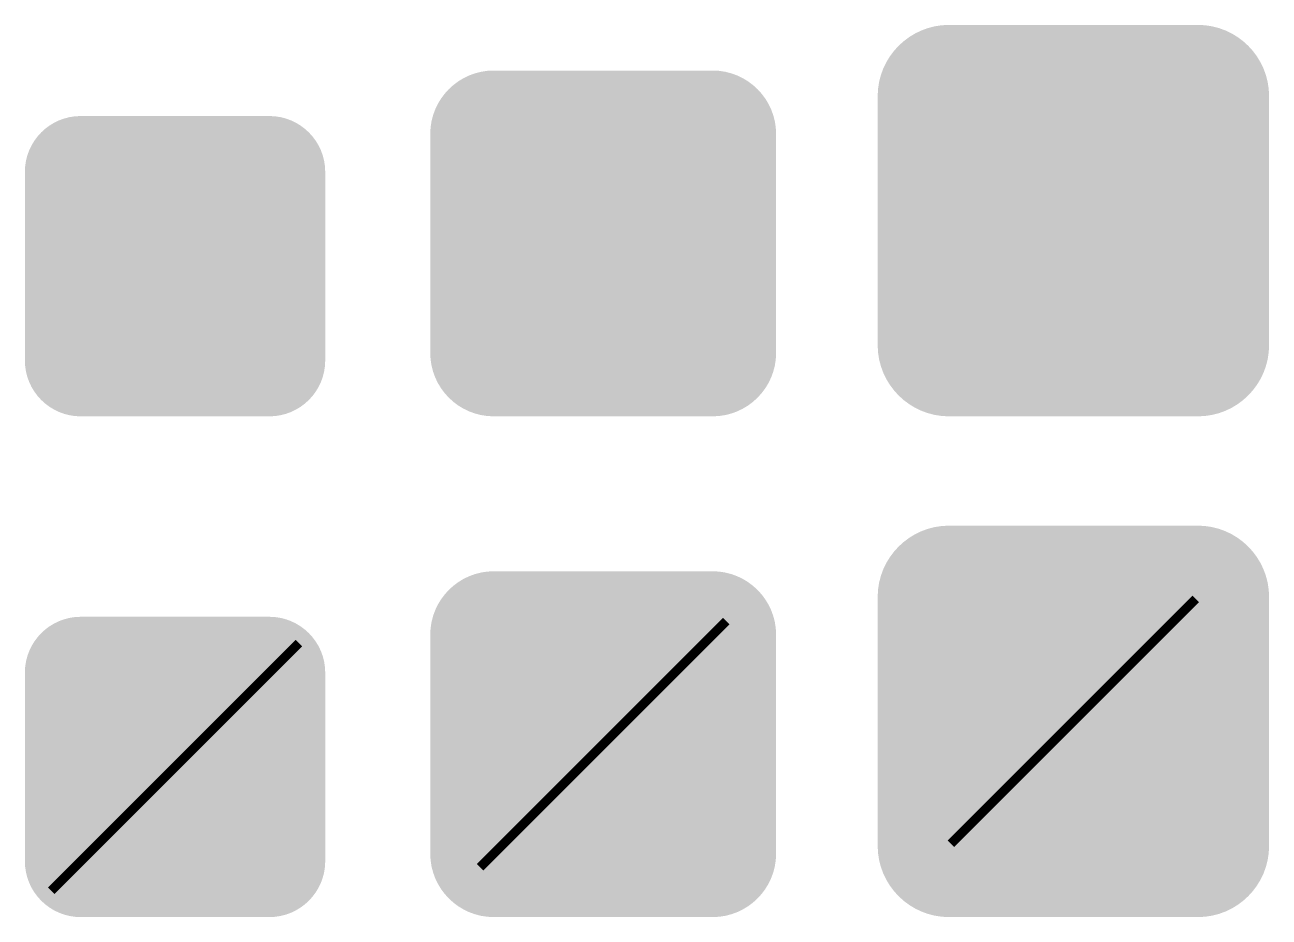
# Model space of a CAD drawing. Header units: millimetres. Extents: x 5277 to 6029, y 2052 to 2709.
# Drawn here: x 5376 to 5403.33, y 2579.63 to 2599.23 of the extents above; entities that cross this region are included whole.
import ezdxf

# ---------------------------------------------------------------- set-up
doc = ezdxf.new("R2010")
doc.units = ezdxf.units.MM
doc.layers.add('Health', color=7, linetype='CONTINUOUS', true_color=0x000000)

# ---------------------------------------------------------------- blocks, each defined once
blk = doc.blocks.new('602010404_рек_мз')
at = {"layer": 'Health', "linetype": 'Continuous'}
h = blk.add_hatch(color=256, dxfattribs=at)
edge = h.paths.add_edge_path()
edge.add_spline(control_points=[(0, 0), (0, 0.675), (0.55, 1.225), (1.225, 1.225)], knot_values=[-1, -1, -1, -1, 0, 0, 0, 0], degree=3, periodic=0)
edge.add_line((1.225, 1.225), (5.372, 1.225))
edge.add_spline(control_points=[(5.372, 1.225), (6.047, 1.225), (6.598, 0.675), (6.598, 0)], knot_values=[-1, -1, -1, -1, 0, 0, 0, 0], degree=3, periodic=0)
edge.add_line((6.598, 0), (6.598, -4.147))
edge.add_spline(control_points=[(6.598, -4.147), (6.598, -4.822), (6.047, -5.372), (5.372, -5.372)], knot_values=[-1, -1, -1, -1, 0, 0, 0, 0], degree=3, periodic=0)
edge.add_line((5.372, -5.372), (1.225, -5.372))
edge.add_spline(control_points=[(1.225, -5.372), (0.55, -5.372), (0, -4.822), (0, -4.147)], knot_values=[-1, -1, -1, -1, 0, 0, 0, 0], degree=3, periodic=0)
edge.add_line((0, -4.147), (0, 0))
edge = h.paths.add_edge_path(flags=16)
edge.add_spline(control_points=[(0.313, -4.147), (0.313, -4.652), (0.72, -5.059), (1.225, -5.059)], knot_values=[-1, -1, -1, -1, 0, 0, 0, 0], degree=3, periodic=0)
edge.add_line((1.225, -5.059), (5.372, -5.059))
edge.add_spline(control_points=[(5.372, -5.059), (5.878, -5.059), (6.285, -4.652), (6.285, -4.147)], knot_values=[-1, -1, -1, -1, 0, 0, 0, 0], degree=3, periodic=0)
edge.add_line((6.285, -4.147), (6.285, 0))
edge.add_spline(control_points=[(6.285, 0), (6.285, 0.505), (5.878, 0.912), (5.372, 0.912)], knot_values=[-1, -1, -1, -1, 0, 0, 0, 0], degree=3, periodic=0)
edge.add_line((5.372, 0.912), (1.225, 0.912))
edge.add_spline(control_points=[(1.225, 0.912), (0.72, 0.912), (0.313, 0.505), (0.313, 0)], knot_values=[-1, -1, -1, -1, 0, 0, 0, 0], degree=3, periodic=0)
edge.add_line((0.313, 0), (0.313, -4.147))
at = {"layer": 'Health', "linetype": 'Continuous', "true_color": 0xffff00}
h = blk.add_hatch(color=2, dxfattribs=at)
edge = h.paths.add_edge_path()
edge.add_line((0.313, 0), (0.313, -4.147))
edge.add_spline(control_points=[(0.313, -4.147), (0.313, -4.652), (0.72, -5.059), (1.225, -5.059)], knot_values=[-1, -1, -1, -1, 0, 0, 0, 0], degree=3, periodic=0)
edge.add_line((1.225, -5.059), (5.372, -5.059))
edge.add_spline(control_points=[(5.372, -5.059), (5.878, -5.059), (6.285, -4.652), (6.285, -4.147)], knot_values=[-1, -1, -1, -1, 0, 0, 0, 0], degree=3, periodic=0)
edge.add_line((6.285, -4.147), (6.285, 0))
edge.add_spline(control_points=[(6.285, 0), (6.285, 0.505), (5.878, 0.912), (5.372, 0.912)], knot_values=[-1, -1, -1, -1, 0, 0, 0, 0], degree=3, periodic=0)
edge.add_line((5.372, 0.912), (1.225, 0.912))
edge.add_spline(control_points=[(1.225, 0.912), (0.72, 0.912), (0.313, 0.505), (0.313, 0)], knot_values=[-1, -1, -1, -1, 0, 0, 0, 0], degree=3, periodic=0)
at = {"layer": 'Health', "linetype": 'Continuous'}
h = blk.add_hatch(color=256, dxfattribs=at)
h.paths.add_polyline_path([(3, -3.507), (3, -2.376), (0.714, -2.368), (0.714, -1.779), (3, -1.771), (3.008, 0.506), (3.589, 0.506), (3.589, -1.779), (5.867, -1.779), (5.867, -2.368), (3.589, -2.368), (3.589, -4.638), (3.008, -4.638)])
h.paths.add_polyline_path([(4.115, -2.895), (5.851, -2.895), (5.875, -2.895), (5.776, -3.205), (5.443, -3.749), (5.207, -3.982), (4.971, -4.216), (4.426, -4.552), (4.115, -4.654)])
h.paths.add_polyline_path([(0.707, -2.895), (0.722, -2.895), (2.466, -2.895), (2.466, -4.654), (2.156, -4.552), (1.61, -4.218), (1.374, -3.986), (1.139, -3.755), (0.805, -3.209)])
h.paths.add_polyline_path([(4.115, 0.522), (4.426, 0.424), (4.971, 0.09), (5.207, -0.146), (5.443, -0.381), (5.776, -0.927), (5.875, -1.237), (4.115, -1.237)])
h.paths.add_polyline_path([(2.466, 0.522), (2.466, 0.498), (2.466, -1.237), (0.707, -1.237), (0.805, -0.927), (1.139, -0.381), (1.374, -0.146), (1.61, 0.09), (2.156, 0.424)])
blk = doc.blocks.new('602010404_рек_рз')
at = {"layer": 'Health', "linetype": 'Continuous'}
h = blk.add_hatch(color=256, dxfattribs=at)
edge = h.paths.add_edge_path()
edge.add_spline(control_points=[(-0.095, -0.169), (-0.095, 0.599), (0.531, 1.225), (1.3, 1.225)], knot_values=[-1, -1, -1, -1, 0, 0, 0, 0], degree=3, periodic=0)
edge.add_line((1.3, 1.225), (6.108, 1.225))
edge.add_spline(control_points=[(6.108, 1.225), (6.877, 1.225), (7.503, 0.599), (7.503, -0.169)], knot_values=[-1, -1, -1, -1, 0, 0, 0, 0], degree=3, periodic=0)
edge.add_line((7.503, -0.169), (7.503, -4.978))
edge.add_spline(control_points=[(7.503, -4.978), (7.503, -5.747), (6.877, -6.372), (6.108, -6.372)], knot_values=[-1, -1, -1, -1, 0, 0, 0, 0], degree=3, periodic=0)
edge.add_line((6.108, -6.372), (1.3, -6.372))
edge.add_spline(control_points=[(1.3, -6.372), (0.531, -6.372), (-0.095, -5.747), (-0.095, -4.978)], knot_values=[-1, -1, -1, -1, 0, 0, 0, 0], degree=3, periodic=0)
edge.add_line((-0.095, -4.978), (-0.095, -0.169))
edge = h.paths.add_edge_path(flags=16)
edge.add_spline(control_points=[(0.218, -4.978), (0.218, -5.577), (0.701, -6.059), (1.3, -6.059)], knot_values=[-1, -1, -1, -1, 0, 0, 0, 0], degree=3, periodic=0)
edge.add_line((1.3, -6.059), (6.108, -6.059))
edge.add_spline(control_points=[(6.108, -6.059), (6.707, -6.059), (7.19, -5.577), (7.19, -4.978)], knot_values=[-1, -1, -1, -1, 0, 0, 0, 0], degree=3, periodic=0)
edge.add_line((7.19, -4.978), (7.19, -0.169))
edge.add_spline(control_points=[(7.19, -0.169), (7.19, 0.43), (6.707, 0.912), (6.108, 0.912)], knot_values=[-1, -1, -1, -1, 0, 0, 0, 0], degree=3, periodic=0)
edge.add_line((6.108, 0.912), (1.3, 0.912))
edge.add_spline(control_points=[(1.3, 0.912), (0.701, 0.912), (0.218, 0.43), (0.218, -0.169)], knot_values=[-1, -1, -1, -1, 0, 0, 0, 0], degree=3, periodic=0)
edge.add_line((0.218, -0.169), (0.218, -4.978))
at = {"layer": 'Health', "linetype": 'Continuous', "true_color": 0xffff00}
h = blk.add_hatch(color=2, dxfattribs=at)
edge = h.paths.add_edge_path()
edge.add_spline(control_points=[(0.218, -4.978), (0.218, -5.577), (0.701, -6.059), (1.3, -6.059)], knot_values=[-1, -1, -1, -1, 0, 0, 0, 0], degree=3, periodic=0)
edge.add_line((1.3, -6.059), (6.108, -6.059))
edge.add_spline(control_points=[(6.108, -6.059), (6.707, -6.059), (7.19, -5.577), (7.19, -4.978)], knot_values=[-1, -1, -1, -1, 0, 0, 0, 0], degree=3, periodic=0)
edge.add_line((7.19, -4.978), (7.19, -0.169))
edge.add_spline(control_points=[(7.19, -0.169), (7.19, 0.43), (6.707, 0.912), (6.108, 0.912)], knot_values=[-1, -1, -1, -1, 0, 0, 0, 0], degree=3, periodic=0)
edge.add_line((6.108, 0.912), (1.3, 0.912))
edge.add_spline(control_points=[(1.3, 0.912), (0.701, 0.912), (0.218, 0.43), (0.218, -0.169)], knot_values=[-1, -1, -1, -1, 0, 0, 0, 0], degree=3, periodic=0)
edge.add_line((0.218, -0.169), (0.218, -4.978))
at = {"layer": 'Health', "linetype": 'Continuous'}
h = blk.add_hatch(color=256, dxfattribs=at)
edge = h.paths.add_edge_path()
edge.add_line((0.426, -0.513), (0.426, -4.634))
edge.add_spline(control_points=[(0.426, -4.634), (0.426, -5.305), (0.973, -5.852), (1.644, -5.852)], knot_values=[0, 0, 0, 0, 1, 1, 1, 1], degree=3, periodic=0)
edge.add_line((1.644, -5.852), (5.765, -5.852))
edge.add_spline(control_points=[(5.765, -5.852), (6.435, -5.852), (6.983, -5.305), (6.983, -4.634)], knot_values=[0, 0, 0, 0, 1, 1, 1, 1], degree=3, periodic=0)
edge.add_line((6.983, -4.634), (6.983, -0.513))
edge.add_spline(control_points=[(6.983, -0.513), (6.983, 0.158), (6.435, 0.705), (5.765, 0.705)], knot_values=[0, 0, 0, 0, 1, 1, 1, 1], degree=3, periodic=0)
edge.add_line((5.765, 0.705), (1.644, 0.705))
edge.add_spline(control_points=[(1.644, 0.705), (0.973, 0.705), (0.426, 0.158), (0.426, -0.513)], knot_values=[0, 0, 0, 0, 1, 1, 1, 1], degree=3, periodic=0)
edge = h.paths.add_edge_path(flags=16)
edge.add_spline(control_points=[(0.737, -4.634), (0.737, -5.136), (1.142, -5.541), (1.644, -5.541)], knot_values=[-1, -1, -1, -1, 0, 0, 0, 0], degree=3, periodic=0)
edge.add_line((1.644, -5.541), (5.765, -5.541))
edge.add_spline(control_points=[(5.765, -5.541), (6.267, -5.541), (6.671, -5.136), (6.671, -4.634)], knot_values=[-1, -1, -1, -1, 0, 0, 0, 0], degree=3, periodic=0)
edge.add_line((6.671, -4.634), (6.671, -0.513))
edge.add_spline(control_points=[(6.671, -0.513), (6.671, -0.011), (6.267, 0.394), (5.765, 0.394)], knot_values=[-1, -1, -1, -1, 0, 0, 0, 0], degree=3, periodic=0)
edge.add_line((5.765, 0.394), (1.644, 0.394))
edge.add_spline(control_points=[(1.644, 0.394), (1.142, 0.394), (0.737, -0.011), (0.737, -0.513)], knot_values=[-1, -1, -1, -1, 0, 0, 0, 0], degree=3, periodic=0)
edge.add_line((0.737, -0.513), (0.737, -4.634))
h = blk.add_hatch(color=256, dxfattribs=at)
h.paths.add_polyline_path([(3.387, -4.02), (3.387, -2.889), (1.101, -2.881), (1.101, -2.292), (3.387, -2.284), (3.395, -0.007), (3.976, -0.007), (3.976, -2.292), (6.253, -2.292), (6.253, -2.881), (3.976, -2.881), (3.976, -5.151), (3.395, -5.151)])
h.paths.add_polyline_path([(4.502, -3.408), (6.238, -3.408), (6.261, -3.408), (6.163, -3.718), (5.829, -4.262), (5.594, -4.495), (5.358, -4.729), (4.812, -5.065), (4.502, -5.167)])
h.paths.add_polyline_path([(1.093, -3.408), (1.109, -3.408), (2.853, -3.408), (2.853, -5.167), (2.542, -5.065), (1.996, -4.731), (1.761, -4.499), (1.525, -4.268), (1.191, -3.722)])
h.paths.add_polyline_path([(4.502, 0.009), (4.812, -0.089), (5.358, -0.423), (5.594, -0.659), (5.829, -0.894), (6.163, -1.44), (6.261, -1.75), (4.502, -1.75)])
h.paths.add_polyline_path([(2.853, 0.009), (2.853, -0.015), (2.853, -1.75), (1.093, -1.75), (1.191, -1.44), (1.525, -0.894), (1.761, -0.659), (1.996, -0.423), (2.542, -0.089)])
blk = doc.blocks.new('602010404_рек_фз')
at = {"layer": 'Health', "linetype": 'Continuous'}
h = blk.add_hatch(color=256, dxfattribs=at)
edge = h.paths.add_edge_path()
edge.add_spline(control_points=[(-0.266, -0.339), (-0.266, 0.523), (0.438, 1.227), (1.3, 1.227)], knot_values=[-1, -1, -1, -1, 0, 0, 0, 0], degree=3, periodic=0)
edge.add_line((1.3, 1.227), (6.769, 1.227))
edge.add_spline(control_points=[(6.769, 1.227), (7.632, 1.227), (8.333, 0.523), (8.333, -0.339)], knot_values=[-1, -1, -1, -1, 0, 0, 0, 0], degree=3, periodic=0)
edge.add_line((8.333, -0.339), (8.333, -5.806))
edge.add_spline(control_points=[(8.333, -5.806), (8.333, -6.669), (7.632, -7.372), (6.769, -7.372)], knot_values=[-1, -1, -1, -1, 0, 0, 0, 0], degree=3, periodic=0)
edge.add_line((6.769, -7.372), (1.3, -7.372))
edge.add_spline(control_points=[(1.3, -7.372), (0.438, -7.372), (-0.266, -6.669), (-0.266, -5.806)], knot_values=[-1, -1, -1, -1, 0, 0, 0, 0], degree=3, periodic=0)
edge.add_line((-0.266, -5.806), (-0.266, -0.339))
edge = h.paths.add_edge_path(flags=16)
edge.add_spline(control_points=[(0.047, -5.806), (0.047, -6.5), (0.606, -7.059), (1.3, -7.059)], knot_values=[-1, -1, -1, -1, 0, 0, 0, 0], degree=3, periodic=0)
edge.add_line((1.3, -7.059), (6.769, -7.059))
edge.add_spline(control_points=[(6.769, -7.059), (7.463, -7.059), (8.022, -6.5), (8.022, -5.806)], knot_values=[-1, -1, -1, -1, 0, 0, 0, 0], degree=3, periodic=0)
edge.add_line((8.022, -5.806), (8.022, -0.339))
edge.add_spline(control_points=[(8.022, -0.339), (8.022, 0.355), (7.463, 0.914), (6.769, 0.914)], knot_values=[-1, -1, -1, -1, 0, 0, 0, 0], degree=3, periodic=0)
edge.add_line((6.769, 0.914), (1.3, 0.914))
edge.add_spline(control_points=[(1.3, 0.914), (0.606, 0.914), (0.047, 0.355), (0.047, -0.339)], knot_values=[-1, -1, -1, -1, 0, 0, 0, 0], degree=3, periodic=0)
edge.add_line((0.047, -0.339), (0.047, -5.806))
at = {"layer": 'Health', "linetype": 'Continuous', "true_color": 0xffff00}
h = blk.add_hatch(color=2, dxfattribs=at)
edge = h.paths.add_edge_path()
edge.add_spline(control_points=[(0.047, -5.806), (0.047, -6.5), (0.606, -7.059), (1.3, -7.059)], knot_values=[-1, -1, -1, -1, 0, 0, 0, 0], degree=3, periodic=0)
edge.add_line((1.3, -7.059), (6.769, -7.059))
edge.add_spline(control_points=[(6.769, -7.059), (7.463, -7.059), (8.022, -6.5), (8.022, -5.806)], knot_values=[-1, -1, -1, -1, 0, 0, 0, 0], degree=3, periodic=0)
edge.add_line((8.022, -5.806), (8.022, -0.339))
edge.add_spline(control_points=[(8.022, -0.339), (8.022, 0.355), (7.463, 0.914), (6.769, 0.914)], knot_values=[-1, -1, -1, -1, 0, 0, 0, 0], degree=3, periodic=0)
edge.add_line((6.769, 0.914), (1.3, 0.914))
edge.add_spline(control_points=[(1.3, 0.914), (0.606, 0.914), (0.047, 0.355), (0.047, -0.339)], knot_values=[-1, -1, -1, -1, 0, 0, 0, 0], degree=3, periodic=0)
edge.add_line((0.047, -0.339), (0.047, -5.806))
at = {"layer": 'Health', "linetype": 'Continuous'}
h = blk.add_hatch(color=256, dxfattribs=at)
edge = h.paths.add_edge_path()
edge.add_line((0.252, -0.679), (0.252, -5.464))
edge.add_spline(control_points=[(0.252, -5.464), (0.252, -6.23), (0.877, -6.854), (1.642, -6.854)], knot_values=[0, 0, 0, 0, 1, 1, 1, 1], degree=3, periodic=0)
edge.add_line((1.642, -6.854), (6.427, -6.854))
edge.add_spline(control_points=[(6.427, -6.854), (7.193, -6.854), (7.815, -6.23), (7.815, -5.464)], knot_values=[0, 0, 0, 0, 1, 1, 1, 1], degree=3, periodic=0)
edge.add_line((7.815, -5.464), (7.815, -0.679))
edge.add_spline(control_points=[(7.815, -0.679), (7.815, 0.086), (7.193, 0.709), (6.427, 0.709)], knot_values=[0, 0, 0, 0, 1, 1, 1, 1], degree=3, periodic=0)
edge.add_line((6.427, 0.709), (1.642, 0.709))
edge.add_spline(control_points=[(1.642, 0.709), (0.877, 0.709), (0.252, 0.086), (0.252, -0.679)], knot_values=[0, 0, 0, 0, 1, 1, 1, 1], degree=3, periodic=0)
edge = h.paths.add_edge_path(flags=16)
edge.add_line((0.565, -0.679), (0.565, -5.464))
edge.add_spline(control_points=[(0.565, -5.464), (0.565, -6.06), (1.046, -6.541), (1.642, -6.541)], knot_values=[-1, -1, -1, -1, 0, 0, 0, 0], degree=3, periodic=0)
edge.add_line((1.642, -6.541), (6.427, -6.541))
edge.add_spline(control_points=[(6.427, -6.541), (7.024, -6.541), (7.502, -6.06), (7.502, -5.464)], knot_values=[-1, -1, -1, -1, 0, 0, 0, 0], degree=3, periodic=0)
edge.add_line((7.502, -5.464), (7.502, -0.679))
edge.add_spline(control_points=[(7.502, -0.679), (7.502, -0.083), (7.024, 0.396), (6.427, 0.396)], knot_values=[-1, -1, -1, -1, 0, 0, 0, 0], degree=3, periodic=0)
edge.add_line((6.427, 0.396), (1.642, 0.396))
edge.add_spline(control_points=[(1.642, 0.396), (1.046, 0.396), (0.565, -0.083), (0.565, -0.679)], knot_values=[-1, -1, -1, -1, 0, 0, 0, 0], degree=3, periodic=0)
h = blk.add_hatch(color=256, dxfattribs=at)
edge = h.paths.add_edge_path()
edge.add_line((0.77, -1.021), (0.77, -5.124))
edge.add_spline(control_points=[(0.77, -5.124), (0.77, -5.792), (1.314, -6.336), (1.982, -6.336)], knot_values=[0, 0, 0, 0, 1, 1, 1, 1], degree=3, periodic=0)
edge.add_line((1.982, -6.336), (6.085, -6.336))
edge.add_spline(control_points=[(6.085, -6.336), (6.753, -6.336), (7.297, -5.792), (7.297, -5.124)], knot_values=[0, 0, 0, 0, 1, 1, 1, 1], degree=3, periodic=0)
edge.add_line((7.297, -5.124), (7.297, -1.021))
edge.add_spline(control_points=[(7.297, -1.021), (7.297, -0.353), (6.753, 0.191), (6.085, 0.191)], knot_values=[0, 0, 0, 0, 1, 1, 1, 1], degree=3, periodic=0)
edge.add_line((6.085, 0.191), (1.982, 0.191))
edge.add_spline(control_points=[(1.982, 0.191), (1.314, 0.191), (0.77, -0.353), (0.77, -1.021)], knot_values=[0, 0, 0, 0, 1, 1, 1, 1], degree=3, periodic=0)
edge = h.paths.add_edge_path(flags=16)
edge.add_line((1.081, -1.021), (1.081, -5.124))
edge.add_spline(control_points=[(1.081, -5.124), (1.081, -5.624), (1.482, -6.025), (1.982, -6.025)], knot_values=[-1, -1, -1, -1, 0, 0, 0, 0], degree=3, periodic=0)
edge.add_line((1.982, -6.025), (6.085, -6.025))
edge.add_spline(control_points=[(6.085, -6.025), (6.585, -6.025), (6.986, -5.624), (6.986, -5.124)], knot_values=[-1, -1, -1, -1, 0, 0, 0, 0], degree=3, periodic=0)
edge.add_line((6.986, -5.124), (6.986, -1.021))
edge.add_spline(control_points=[(6.986, -1.021), (6.986, -0.521), (6.585, -0.12), (6.085, -0.12)], knot_values=[-1, -1, -1, -1, 0, 0, 0, 0], degree=3, periodic=0)
edge.add_line((6.085, -0.12), (1.982, -0.12))
edge.add_spline(control_points=[(1.982, -0.12), (1.482, -0.12), (1.081, -0.521), (1.081, -1.021)], knot_values=[-1, -1, -1, -1, 0, 0, 0, 0], degree=3, periodic=0)
h = blk.add_hatch(color=256, dxfattribs=at)
h.paths.add_polyline_path([(3.701, -4.528), (3.701, -3.397), (1.416, -3.389), (1.416, -2.8), (3.701, -2.792), (3.709, -0.515), (4.29, -0.515), (4.29, -2.8), (6.568, -2.8), (6.568, -3.389), (4.29, -3.389), (4.29, -5.659), (3.709, -5.659)])
h.paths.add_polyline_path([(4.816, -3.915), (6.552, -3.915), (6.576, -3.915), (6.478, -4.226), (6.144, -4.769), (5.908, -5.003), (5.672, -5.237), (5.127, -5.573), (4.816, -5.675)])
h.paths.add_polyline_path([(1.408, -3.915), (1.423, -3.915), (3.167, -3.915), (3.167, -5.675), (2.857, -5.573), (2.311, -5.239), (2.075, -5.007), (1.84, -4.775), (1.506, -4.23)])
h.paths.add_polyline_path([(4.816, -0.499), (5.127, -0.597), (5.672, -0.931), (5.908, -1.166), (6.144, -1.402), (6.478, -1.948), (6.576, -2.258), (4.816, -2.258)])
h.paths.add_polyline_path([(3.167, -0.499), (3.167, -0.522), (3.167, -2.258), (1.408, -2.258), (1.506, -1.948), (1.84, -1.402), (2.075, -1.166), (2.311, -0.931), (2.857, -0.597)])
blk = doc.blocks.new('602010404_ликв_мз')
at = {"layer": 'Health', "linetype": 'Continuous'}
h = blk.add_hatch(color=256, dxfattribs=at)
edge = h.paths.add_edge_path()
edge.add_spline(control_points=[(0, 0), (0, 0.675), (0.55, 1.225), (1.225, 1.225)], knot_values=[-1, -1, -1, -1, 0, 0, 0, 0], degree=3, periodic=0)
edge.add_line((1.225, 1.225), (5.372, 1.225))
edge.add_spline(control_points=[(5.372, 1.225), (6.047, 1.225), (6.598, 0.675), (6.598, 0)], knot_values=[-1, -1, -1, -1, 0, 0, 0, 0], degree=3, periodic=0)
edge.add_line((6.598, 0), (6.598, -4.147))
edge.add_spline(control_points=[(6.598, -4.147), (6.598, -4.822), (6.047, -5.372), (5.372, -5.372)], knot_values=[-1, -1, -1, -1, 0, 0, 0, 0], degree=3, periodic=0)
edge.add_line((5.372, -5.372), (1.225, -5.372))
edge.add_spline(control_points=[(1.225, -5.372), (0.55, -5.372), (0, -4.822), (0, -4.147)], knot_values=[-1, -1, -1, -1, 0, 0, 0, 0], degree=3, periodic=0)
edge.add_line((0, -4.147), (0, 0))
edge = h.paths.add_edge_path(flags=16)
edge.add_spline(control_points=[(0.313, -4.147), (0.313, -4.652), (0.72, -5.059), (1.225, -5.059)], knot_values=[-1, -1, -1, -1, 0, 0, 0, 0], degree=3, periodic=0)
edge.add_line((1.225, -5.059), (5.372, -5.059))
edge.add_spline(control_points=[(5.372, -5.059), (5.878, -5.059), (6.285, -4.652), (6.285, -4.147)], knot_values=[-1, -1, -1, -1, 0, 0, 0, 0], degree=3, periodic=0)
edge.add_line((6.285, -4.147), (6.285, 0))
edge.add_spline(control_points=[(6.285, 0), (6.285, 0.505), (5.878, 0.912), (5.372, 0.912)], knot_values=[-1, -1, -1, -1, 0, 0, 0, 0], degree=3, periodic=0)
edge.add_line((5.372, 0.912), (1.225, 0.912))
edge.add_spline(control_points=[(1.225, 0.912), (0.72, 0.912), (0.313, 0.505), (0.313, 0)], knot_values=[-1, -1, -1, -1, 0, 0, 0, 0], degree=3, periodic=0)
edge.add_line((0.313, 0), (0.313, -4.147))
at = {"layer": 'Health', "linetype": 'Continuous', "true_color": 0xffffff}
h = blk.add_hatch(color=7, dxfattribs=at)
edge = h.paths.add_edge_path()
edge.add_line((0.313, 0), (0.313, -4.147))
edge.add_spline(control_points=[(0.313, -4.147), (0.313, -4.652), (0.72, -5.059), (1.225, -5.059)], knot_values=[-1, -1, -1, -1, 0, 0, 0, 0], degree=3, periodic=0)
edge.add_line((1.225, -5.059), (5.372, -5.059))
edge.add_spline(control_points=[(5.372, -5.059), (5.878, -5.059), (6.285, -4.652), (6.285, -4.147)], knot_values=[-1, -1, -1, -1, 0, 0, 0, 0], degree=3, periodic=0)
edge.add_line((6.285, -4.147), (6.285, 0))
edge.add_spline(control_points=[(6.285, 0), (6.285, 0.505), (5.878, 0.912), (5.372, 0.912)], knot_values=[-1, -1, -1, -1, 0, 0, 0, 0], degree=3, periodic=0)
edge.add_line((5.372, 0.912), (1.225, 0.912))
edge.add_spline(control_points=[(1.225, 0.912), (0.72, 0.912), (0.313, 0.505), (0.313, 0)], knot_values=[-1, -1, -1, -1, 0, 0, 0, 0], degree=3, periodic=0)
at = {"layer": 'Health', "linetype": 'Continuous'}
h = blk.add_hatch(color=256, dxfattribs=at)
h.paths.add_polyline_path([(3, -3.507), (3, -2.376), (0.714, -2.368), (0.714, -1.779), (3, -1.771), (3.008, 0.506), (3.589, 0.506), (3.589, -1.779), (5.867, -1.779), (5.867, -2.368), (3.589, -2.368), (3.589, -4.638), (3.008, -4.638)])
h.paths.add_polyline_path([(4.115, -2.895), (5.851, -2.895), (5.875, -2.895), (5.776, -3.205), (5.443, -3.749), (5.207, -3.982), (4.971, -4.216), (4.426, -4.552), (4.115, -4.654)])
h.paths.add_polyline_path([(0.707, -2.895), (0.722, -2.895), (2.466, -2.895), (2.466, -4.654), (2.156, -4.552), (1.61, -4.218), (1.374, -3.986), (1.139, -3.755), (0.805, -3.209)])
h.paths.add_polyline_path([(4.115, 0.522), (4.426, 0.424), (4.971, 0.09), (5.207, -0.146), (5.443, -0.381), (5.776, -0.927), (5.875, -1.237), (4.115, -1.237)])
h.paths.add_polyline_path([(2.466, 0.522), (2.466, 0.498), (2.466, -1.237), (0.707, -1.237), (0.805, -0.927), (1.139, -0.381), (1.374, -0.146), (1.61, 0.09), (2.156, 0.424)])
at = {"layer": 'Health', "color": 1, "linetype": 'Continuous', "true_color": 0xff0000, "const_width": 0.2}
blk.add_lwpolyline([(0.58, -4.793), (6.018, 0.646)], dxfattribs=at)
blk = doc.blocks.new('602010404_ликв_рз')
at = {"layer": 'Health', "linetype": 'Continuous'}
h = blk.add_hatch(color=256, dxfattribs=at)
edge = h.paths.add_edge_path()
edge.add_spline(control_points=[(-0.095, -0.169), (-0.095, 0.599), (0.531, 1.225), (1.3, 1.225)], knot_values=[-1, -1, -1, -1, 0, 0, 0, 0], degree=3, periodic=0)
edge.add_line((1.3, 1.225), (6.108, 1.225))
edge.add_spline(control_points=[(6.108, 1.225), (6.877, 1.225), (7.503, 0.599), (7.503, -0.169)], knot_values=[-1, -1, -1, -1, 0, 0, 0, 0], degree=3, periodic=0)
edge.add_line((7.503, -0.169), (7.503, -4.978))
edge.add_spline(control_points=[(7.503, -4.978), (7.503, -5.747), (6.877, -6.372), (6.108, -6.372)], knot_values=[-1, -1, -1, -1, 0, 0, 0, 0], degree=3, periodic=0)
edge.add_line((6.108, -6.372), (1.3, -6.372))
edge.add_spline(control_points=[(1.3, -6.372), (0.531, -6.372), (-0.095, -5.747), (-0.095, -4.978)], knot_values=[-1, -1, -1, -1, 0, 0, 0, 0], degree=3, periodic=0)
edge.add_line((-0.095, -4.978), (-0.095, -0.169))
edge = h.paths.add_edge_path(flags=16)
edge.add_spline(control_points=[(0.218, -4.978), (0.218, -5.577), (0.701, -6.059), (1.3, -6.059)], knot_values=[-1, -1, -1, -1, 0, 0, 0, 0], degree=3, periodic=0)
edge.add_line((1.3, -6.059), (6.108, -6.059))
edge.add_spline(control_points=[(6.108, -6.059), (6.707, -6.059), (7.19, -5.577), (7.19, -4.978)], knot_values=[-1, -1, -1, -1, 0, 0, 0, 0], degree=3, periodic=0)
edge.add_line((7.19, -4.978), (7.19, -0.169))
edge.add_spline(control_points=[(7.19, -0.169), (7.19, 0.43), (6.707, 0.912), (6.108, 0.912)], knot_values=[-1, -1, -1, -1, 0, 0, 0, 0], degree=3, periodic=0)
edge.add_line((6.108, 0.912), (1.3, 0.912))
edge.add_spline(control_points=[(1.3, 0.912), (0.701, 0.912), (0.218, 0.43), (0.218, -0.169)], knot_values=[-1, -1, -1, -1, 0, 0, 0, 0], degree=3, periodic=0)
edge.add_line((0.218, -0.169), (0.218, -4.978))
at = {"layer": 'Health', "linetype": 'Continuous', "true_color": 0xffffff}
h = blk.add_hatch(color=7, dxfattribs=at)
edge = h.paths.add_edge_path()
edge.add_spline(control_points=[(0.218, -4.978), (0.218, -5.577), (0.701, -6.059), (1.3, -6.059)], knot_values=[-1, -1, -1, -1, 0, 0, 0, 0], degree=3, periodic=0)
edge.add_line((1.3, -6.059), (6.108, -6.059))
edge.add_spline(control_points=[(6.108, -6.059), (6.707, -6.059), (7.19, -5.577), (7.19, -4.978)], knot_values=[-1, -1, -1, -1, 0, 0, 0, 0], degree=3, periodic=0)
edge.add_line((7.19, -4.978), (7.19, -0.169))
edge.add_spline(control_points=[(7.19, -0.169), (7.19, 0.43), (6.707, 0.912), (6.108, 0.912)], knot_values=[-1, -1, -1, -1, 0, 0, 0, 0], degree=3, periodic=0)
edge.add_line((6.108, 0.912), (1.3, 0.912))
edge.add_spline(control_points=[(1.3, 0.912), (0.701, 0.912), (0.218, 0.43), (0.218, -0.169)], knot_values=[-1, -1, -1, -1, 0, 0, 0, 0], degree=3, periodic=0)
edge.add_line((0.218, -0.169), (0.218, -4.978))
at = {"layer": 'Health', "linetype": 'Continuous'}
h = blk.add_hatch(color=256, dxfattribs=at)
edge = h.paths.add_edge_path()
edge.add_line((0.426, -0.513), (0.426, -4.634))
edge.add_spline(control_points=[(0.426, -4.634), (0.426, -5.305), (0.973, -5.852), (1.644, -5.852)], knot_values=[0, 0, 0, 0, 1, 1, 1, 1], degree=3, periodic=0)
edge.add_line((1.644, -5.852), (5.765, -5.852))
edge.add_spline(control_points=[(5.765, -5.852), (6.435, -5.852), (6.983, -5.305), (6.983, -4.634)], knot_values=[0, 0, 0, 0, 1, 1, 1, 1], degree=3, periodic=0)
edge.add_line((6.983, -4.634), (6.983, -0.513))
edge.add_spline(control_points=[(6.983, -0.513), (6.983, 0.158), (6.435, 0.705), (5.765, 0.705)], knot_values=[0, 0, 0, 0, 1, 1, 1, 1], degree=3, periodic=0)
edge.add_line((5.765, 0.705), (1.644, 0.705))
edge.add_spline(control_points=[(1.644, 0.705), (0.973, 0.705), (0.426, 0.158), (0.426, -0.513)], knot_values=[0, 0, 0, 0, 1, 1, 1, 1], degree=3, periodic=0)
edge = h.paths.add_edge_path(flags=16)
edge.add_spline(control_points=[(0.737, -4.634), (0.737, -5.136), (1.142, -5.541), (1.644, -5.541)], knot_values=[-1, -1, -1, -1, 0, 0, 0, 0], degree=3, periodic=0)
edge.add_line((1.644, -5.541), (5.765, -5.541))
edge.add_spline(control_points=[(5.765, -5.541), (6.267, -5.541), (6.671, -5.136), (6.671, -4.634)], knot_values=[-1, -1, -1, -1, 0, 0, 0, 0], degree=3, periodic=0)
edge.add_line((6.671, -4.634), (6.671, -0.513))
edge.add_spline(control_points=[(6.671, -0.513), (6.671, -0.011), (6.267, 0.394), (5.765, 0.394)], knot_values=[-1, -1, -1, -1, 0, 0, 0, 0], degree=3, periodic=0)
edge.add_line((5.765, 0.394), (1.644, 0.394))
edge.add_spline(control_points=[(1.644, 0.394), (1.142, 0.394), (0.737, -0.011), (0.737, -0.513)], knot_values=[-1, -1, -1, -1, 0, 0, 0, 0], degree=3, periodic=0)
edge.add_line((0.737, -0.513), (0.737, -4.634))
h = blk.add_hatch(color=256, dxfattribs=at)
h.paths.add_polyline_path([(3.387, -4.02), (3.387, -2.889), (1.101, -2.881), (1.101, -2.292), (3.387, -2.284), (3.395, -0.007), (3.976, -0.007), (3.976, -2.292), (6.253, -2.292), (6.253, -2.881), (3.976, -2.881), (3.976, -5.151), (3.395, -5.151)])
h.paths.add_polyline_path([(4.502, -3.408), (6.238, -3.408), (6.261, -3.408), (6.163, -3.718), (5.829, -4.262), (5.594, -4.495), (5.358, -4.729), (4.812, -5.065), (4.502, -5.167)])
h.paths.add_polyline_path([(1.093, -3.408), (1.109, -3.408), (2.853, -3.408), (2.853, -5.167), (2.542, -5.065), (1.996, -4.731), (1.761, -4.499), (1.525, -4.268), (1.191, -3.722)])
h.paths.add_polyline_path([(4.502, 0.009), (4.812, -0.089), (5.358, -0.423), (5.594, -0.659), (5.829, -0.894), (6.163, -1.44), (6.261, -1.75), (4.502, -1.75)])
h.paths.add_polyline_path([(2.853, 0.009), (2.853, -0.015), (2.853, -1.75), (1.093, -1.75), (1.191, -1.44), (1.525, -0.894), (1.761, -0.659), (1.996, -0.423), (2.542, -0.089)])
at = {"layer": 'Health', "color": 1, "linetype": 'Continuous', "true_color": 0xff0000, "const_width": 0.2}
blk.add_lwpolyline([(1.002, -5.276), (6.406, 0.129)], dxfattribs=at)
blk = doc.blocks.new('602010404_ликв_фз')
at = {"layer": 'Health', "linetype": 'Continuous'}
h = blk.add_hatch(color=256, dxfattribs=at)
edge = h.paths.add_edge_path()
edge.add_spline(control_points=[(-0.266, -0.339), (-0.266, 0.523), (0.438, 1.227), (1.3, 1.227)], knot_values=[-1, -1, -1, -1, 0, 0, 0, 0], degree=3, periodic=0)
edge.add_line((1.3, 1.227), (6.769, 1.227))
edge.add_spline(control_points=[(6.769, 1.227), (7.632, 1.227), (8.333, 0.523), (8.333, -0.339)], knot_values=[-1, -1, -1, -1, 0, 0, 0, 0], degree=3, periodic=0)
edge.add_line((8.333, -0.339), (8.333, -5.806))
edge.add_spline(control_points=[(8.333, -5.806), (8.333, -6.669), (7.632, -7.372), (6.769, -7.372)], knot_values=[-1, -1, -1, -1, 0, 0, 0, 0], degree=3, periodic=0)
edge.add_line((6.769, -7.372), (1.3, -7.372))
edge.add_spline(control_points=[(1.3, -7.372), (0.438, -7.372), (-0.266, -6.669), (-0.266, -5.806)], knot_values=[-1, -1, -1, -1, 0, 0, 0, 0], degree=3, periodic=0)
edge.add_line((-0.266, -5.806), (-0.266, -0.339))
edge = h.paths.add_edge_path(flags=16)
edge.add_spline(control_points=[(0.047, -5.806), (0.047, -6.5), (0.606, -7.059), (1.3, -7.059)], knot_values=[-1, -1, -1, -1, 0, 0, 0, 0], degree=3, periodic=0)
edge.add_line((1.3, -7.059), (6.769, -7.059))
edge.add_spline(control_points=[(6.769, -7.059), (7.463, -7.059), (8.022, -6.5), (8.022, -5.806)], knot_values=[-1, -1, -1, -1, 0, 0, 0, 0], degree=3, periodic=0)
edge.add_line((8.022, -5.806), (8.022, -0.339))
edge.add_spline(control_points=[(8.022, -0.339), (8.022, 0.355), (7.463, 0.914), (6.769, 0.914)], knot_values=[-1, -1, -1, -1, 0, 0, 0, 0], degree=3, periodic=0)
edge.add_line((6.769, 0.914), (1.3, 0.914))
edge.add_spline(control_points=[(1.3, 0.914), (0.606, 0.914), (0.047, 0.355), (0.047, -0.339)], knot_values=[-1, -1, -1, -1, 0, 0, 0, 0], degree=3, periodic=0)
edge.add_line((0.047, -0.339), (0.047, -5.806))
at = {"layer": 'Health', "linetype": 'Continuous', "true_color": 0xffffff}
h = blk.add_hatch(color=7, dxfattribs=at)
edge = h.paths.add_edge_path()
edge.add_spline(control_points=[(0.047, -5.806), (0.047, -6.5), (0.606, -7.059), (1.3, -7.059)], knot_values=[-1, -1, -1, -1, 0, 0, 0, 0], degree=3, periodic=0)
edge.add_line((1.3, -7.059), (6.769, -7.059))
edge.add_spline(control_points=[(6.769, -7.059), (7.463, -7.059), (8.022, -6.5), (8.022, -5.806)], knot_values=[-1, -1, -1, -1, 0, 0, 0, 0], degree=3, periodic=0)
edge.add_line((8.022, -5.806), (8.022, -0.339))
edge.add_spline(control_points=[(8.022, -0.339), (8.022, 0.355), (7.463, 0.914), (6.769, 0.914)], knot_values=[-1, -1, -1, -1, 0, 0, 0, 0], degree=3, periodic=0)
edge.add_line((6.769, 0.914), (1.3, 0.914))
edge.add_spline(control_points=[(1.3, 0.914), (0.606, 0.914), (0.047, 0.355), (0.047, -0.339)], knot_values=[-1, -1, -1, -1, 0, 0, 0, 0], degree=3, periodic=0)
edge.add_line((0.047, -0.339), (0.047, -5.806))
at = {"layer": 'Health', "linetype": 'Continuous'}
h = blk.add_hatch(color=256, dxfattribs=at)
edge = h.paths.add_edge_path()
edge.add_line((0.252, -0.679), (0.252, -5.464))
edge.add_spline(control_points=[(0.252, -5.464), (0.252, -6.23), (0.877, -6.854), (1.642, -6.854)], knot_values=[0, 0, 0, 0, 1, 1, 1, 1], degree=3, periodic=0)
edge.add_line((1.642, -6.854), (6.427, -6.854))
edge.add_spline(control_points=[(6.427, -6.854), (7.193, -6.854), (7.815, -6.23), (7.815, -5.464)], knot_values=[0, 0, 0, 0, 1, 1, 1, 1], degree=3, periodic=0)
edge.add_line((7.815, -5.464), (7.815, -0.679))
edge.add_spline(control_points=[(7.815, -0.679), (7.815, 0.086), (7.193, 0.709), (6.427, 0.709)], knot_values=[0, 0, 0, 0, 1, 1, 1, 1], degree=3, periodic=0)
edge.add_line((6.427, 0.709), (1.642, 0.709))
edge.add_spline(control_points=[(1.642, 0.709), (0.877, 0.709), (0.252, 0.086), (0.252, -0.679)], knot_values=[0, 0, 0, 0, 1, 1, 1, 1], degree=3, periodic=0)
edge = h.paths.add_edge_path(flags=16)
edge.add_line((0.565, -0.679), (0.565, -5.464))
edge.add_spline(control_points=[(0.565, -5.464), (0.565, -6.06), (1.046, -6.541), (1.642, -6.541)], knot_values=[-1, -1, -1, -1, 0, 0, 0, 0], degree=3, periodic=0)
edge.add_line((1.642, -6.541), (6.427, -6.541))
edge.add_spline(control_points=[(6.427, -6.541), (7.024, -6.541), (7.502, -6.06), (7.502, -5.464)], knot_values=[-1, -1, -1, -1, 0, 0, 0, 0], degree=3, periodic=0)
edge.add_line((7.502, -5.464), (7.502, -0.679))
edge.add_spline(control_points=[(7.502, -0.679), (7.502, -0.083), (7.024, 0.396), (6.427, 0.396)], knot_values=[-1, -1, -1, -1, 0, 0, 0, 0], degree=3, periodic=0)
edge.add_line((6.427, 0.396), (1.642, 0.396))
edge.add_spline(control_points=[(1.642, 0.396), (1.046, 0.396), (0.565, -0.083), (0.565, -0.679)], knot_values=[-1, -1, -1, -1, 0, 0, 0, 0], degree=3, periodic=0)
h = blk.add_hatch(color=256, dxfattribs=at)
edge = h.paths.add_edge_path()
edge.add_line((0.77, -1.021), (0.77, -5.124))
edge.add_spline(control_points=[(0.77, -5.124), (0.77, -5.792), (1.314, -6.336), (1.982, -6.336)], knot_values=[0, 0, 0, 0, 1, 1, 1, 1], degree=3, periodic=0)
edge.add_line((1.982, -6.336), (6.085, -6.336))
edge.add_spline(control_points=[(6.085, -6.336), (6.753, -6.336), (7.297, -5.792), (7.297, -5.124)], knot_values=[0, 0, 0, 0, 1, 1, 1, 1], degree=3, periodic=0)
edge.add_line((7.297, -5.124), (7.297, -1.021))
edge.add_spline(control_points=[(7.297, -1.021), (7.297, -0.353), (6.753, 0.191), (6.085, 0.191)], knot_values=[0, 0, 0, 0, 1, 1, 1, 1], degree=3, periodic=0)
edge.add_line((6.085, 0.191), (1.982, 0.191))
edge.add_spline(control_points=[(1.982, 0.191), (1.314, 0.191), (0.77, -0.353), (0.77, -1.021)], knot_values=[0, 0, 0, 0, 1, 1, 1, 1], degree=3, periodic=0)
edge = h.paths.add_edge_path(flags=16)
edge.add_line((1.081, -1.021), (1.081, -5.124))
edge.add_spline(control_points=[(1.081, -5.124), (1.081, -5.624), (1.482, -6.025), (1.982, -6.025)], knot_values=[-1, -1, -1, -1, 0, 0, 0, 0], degree=3, periodic=0)
edge.add_line((1.982, -6.025), (6.085, -6.025))
edge.add_spline(control_points=[(6.085, -6.025), (6.585, -6.025), (6.986, -5.624), (6.986, -5.124)], knot_values=[-1, -1, -1, -1, 0, 0, 0, 0], degree=3, periodic=0)
edge.add_line((6.986, -5.124), (6.986, -1.021))
edge.add_spline(control_points=[(6.986, -1.021), (6.986, -0.521), (6.585, -0.12), (6.085, -0.12)], knot_values=[-1, -1, -1, -1, 0, 0, 0, 0], degree=3, periodic=0)
edge.add_line((6.085, -0.12), (1.982, -0.12))
edge.add_spline(control_points=[(1.982, -0.12), (1.482, -0.12), (1.081, -0.521), (1.081, -1.021)], knot_values=[-1, -1, -1, -1, 0, 0, 0, 0], degree=3, periodic=0)
h = blk.add_hatch(color=256, dxfattribs=at)
h.paths.add_polyline_path([(3.701, -4.528), (3.701, -3.397), (1.416, -3.389), (1.416, -2.8), (3.701, -2.792), (3.709, -0.515), (4.29, -0.515), (4.29, -2.8), (6.568, -2.8), (6.568, -3.389), (4.29, -3.389), (4.29, -5.659), (3.709, -5.659)])
h.paths.add_polyline_path([(4.816, -3.915), (6.552, -3.915), (6.576, -3.915), (6.478, -4.226), (6.144, -4.769), (5.908, -5.003), (5.672, -5.237), (5.127, -5.573), (4.816, -5.675)])
h.paths.add_polyline_path([(1.408, -3.915), (1.423, -3.915), (3.167, -3.915), (3.167, -5.675), (2.857, -5.573), (2.311, -5.239), (2.075, -5.007), (1.84, -4.775), (1.506, -4.23)])
h.paths.add_polyline_path([(4.816, -0.499), (5.127, -0.597), (5.672, -0.931), (5.908, -1.166), (6.144, -1.402), (6.478, -1.948), (6.576, -2.258), (4.816, -2.258)])
h.paths.add_polyline_path([(3.167, -0.499), (3.167, -0.522), (3.167, -2.258), (1.408, -2.258), (1.506, -1.948), (1.84, -1.402), (2.075, -1.166), (2.311, -0.931), (2.857, -0.597)])
at = {"layer": 'Health', "color": 1, "linetype": 'Continuous', "true_color": 0xff0000, "const_width": 0.2}
blk.add_lwpolyline([(1.344, -5.762), (6.723, -0.383)], dxfattribs=at)

msp = doc.modelspace()

# ---------------------------------------------------------------- block references
at = {"layer": 'Health', "linetype": 'Continuous'}
for name, p in [('602010404_рек_фз', (5395, 2598)), ('602010404_рек_рз', (5385, 2597)), ('602010404_рек_мз', (5376, 2596)), ('602010404_ликв_фз', (5395, 2587)), ('602010404_ликв_рз', (5385, 2586)), ('602010404_ликв_мз', (5376, 2585))]:
    msp.add_blockref(name, p, dxfattribs=at)

doc.saveas('drawing.dxf')
